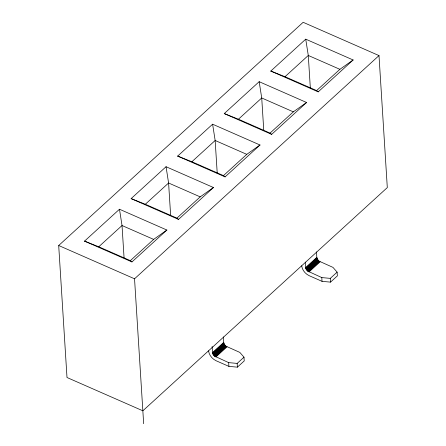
<?xml version="1.0" encoding="UTF-8"?>
<svg xmlns="http://www.w3.org/2000/svg" width="446" height="446" viewBox="0 0 446 446"><rect width="100%" height="100%" fill="white"/><g stroke="black" fill="none" stroke-linecap="round" stroke-linejoin="round"><path stroke-width="0.67" d="M58.699 245.512L303.152 22.3L379 55.588L387.301 187.588L142.848 410.799L67 377.511L58.699 245.512L134.541 278.8L143.657 423.7M84.556 241.124L119.483 209.235L166.882 230.041L131.96 261.93L84.556 241.124L98.75 246.777L130.355 260.648L131.96 261.93M131.124 198.609L166.046 166.72L213.45 187.526L178.523 219.41L131.124 198.609L145.312 204.262L176.917 218.133L178.523 219.41M177.686 156.089L212.608 124.205L260.012 145.006L225.091 176.895L177.686 156.089L191.88 161.742L223.479 175.613L225.091 176.895M224.249 113.574L259.171 81.685L306.575 102.491L271.653 134.38L224.249 113.574L238.443 119.227L270.042 133.098L271.653 134.38M270.811 71.059L305.733 39.17L353.137 59.976L318.215 91.865L270.811 71.059L285.005 76.712L316.604 90.583L318.215 91.865M98.75 246.777L122.031 225.52L119.483 209.235M145.312 204.262L168.594 183.005L166.046 166.72M191.88 161.742L215.162 140.484L212.608 124.205M238.443 119.227L261.724 97.969L259.171 81.685M285.005 76.712L308.286 55.455L305.733 39.17M130.355 260.648L153.636 239.39L166.882 230.041M176.917 218.133L200.198 196.87L213.45 187.526M223.479 175.613L246.761 154.355L260.012 145.006M270.042 133.098L293.323 111.84L306.575 102.491M316.604 90.583L339.885 69.32L353.137 59.976M134.541 278.8L379 55.588M223.697 342.411L224.41 344.44L226.061 346.224L239.842 352.418L243.995 357.174L237.16 363.412L228.67 362.62L214.415 356.047L212.954 354.13L212.519 352.613L223.697 342.411L223.351 336.947M316.822 257.375L317.535 259.405L319.185 261.189L332.972 267.383L337.12 272.138L330.285 278.376L321.795 277.585L307.539 271.012L306.079 269.094L305.649 267.583L316.822 257.375L316.476 251.912M212.591 353.104L223.764 342.896M305.716 268.068L316.889 257.866M212.736 353.611L223.909 343.409M305.861 268.576L317.034 258.373M212.954 354.13L224.126 343.927M306.079 269.094L317.251 258.892M213.238 354.642L224.41 344.44M306.363 269.613L317.535 259.405M213.578 355.144L224.756 344.936M306.709 270.109L317.881 259.906M213.974 355.613L225.152 345.41M307.104 270.583L318.277 260.375M214.415 356.047L225.592 345.84M307.539 271.012L318.717 260.81M214.883 356.426L226.061 346.224M308.013 271.391L319.185 261.189M215.373 356.75L226.551 346.542M308.498 271.714L319.676 261.512M215.87 357.001L227.047 346.798M308.994 271.971L320.172 261.763M208.572 350.879C209.062 355.2 212.263 358.918 216.104 360.753L228.904 366.372L237.395 367.158L244.23 360.92L243.995 357.174M301.697 265.849C302.187 270.165 305.387 273.889 309.234 275.717L322.029 281.337L330.525 282.128L337.354 275.89L337.12 272.138M339.885 69.32L308.286 55.455L310.321 87.823M293.323 111.84L261.724 97.969L263.759 130.344M246.761 154.355L215.162 140.484L217.241 173.55M200.198 196.87L168.594 183.005L170.634 215.373M153.636 239.39L122.031 225.52L124.072 257.894M330.285 278.376L330.525 282.128M321.795 277.585L322.029 281.337M305.304 262.114L305.649 267.583M237.16 363.412L237.395 367.158M228.67 362.62L228.904 366.372M212.134 346.464L212.519 352.613"/></g></svg>
